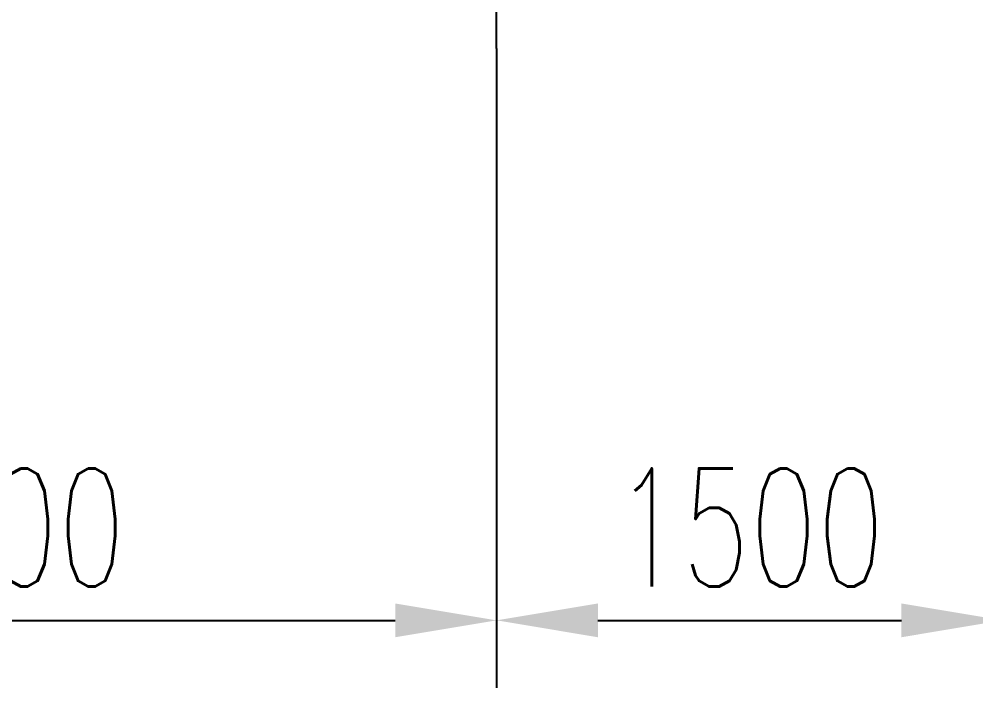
# Model space of a CAD drawing. Extents: x -61205 to 26665, y -81742 to 98141.
# Drawn here: x -22074 to -19238, y 62640 to 64621 of the extents above; entities that cross this region are included whole.
import ezdxf

# ---------------------------------------------------------------- set-up
doc = ezdxf.new("R2010")
doc.units = 0
doc.header["$LTSCALE"] = 1000
doc.header["$MEASUREMENT"] = 0
doc.layers.get('DEFPOINTS').update_dxf_attribs({"linetype": 'CONTINUOUS'})
doc.layers.add('08', color=1, linetype='CONTINUOUS')
doc.layers.add('09', color=3, linetype='CONTINUOUS')
doc.styles.add('intecad', font='geditxt.shx', dxfattribs={"width": 0.667, "bigfont": 'hzfs_1.shx'})
doc.dimstyles.new('INTE$0', dxfattribs={"dimscale": 100, "dimtxt": 3.5, "dimasz": 3, "dimexe": 2, "dimexo": 0, "dimgap": 1, "dimtad": 1, "dimdsep": 46, "dimtxsty": 'intecad', "dimcen": 0, "dimclrd": 7, "dimclre": 7, "dimclrt": 6, "dimadec": 0, "dimazin": 2, "dimtp": 0.1, "dimtm": 0.1, "dimtfac": 0.71, "dimtix": 1, "dimtmove": 0, "dimatfit": 3, "dimfxl": 1, "dimlwd": -1, "dimlwe": -1, "dimarcsym": 0})

# ---------------------------------------------------------------- blocks, each defined once
blk = doc.blocks.new('*D230')
at = {"layer": '09', "color": 7, "transparency": 16777216}
for p, q in [((-20658.6, 64533.9), (-20658.6, 62639.8)), ((-19159, 64127.7), (-19159, 62639.8)), ((-20358.6, 62839.8), (-19459, 62839.8))]:
    blk.add_line(p, q, dxfattribs=at)
for points in [[(-20358.6, 62889.8), (-20358.6, 62789.8), (-20658.6, 62839.8)], [(-19459, 62889.8), (-19459, 62789.8), (-19159, 62839.8)]]:
    blk.add_solid(points, dxfattribs=at)
at = {"layer": 'DEFPOINTS', "color": 0, "transparency": 16777216}
for p in [(-20658.6, 64533.9, 0), (-19159, 64127.7, 0), (-19159, 62839.8)]:
    blk.add_point(p, dxfattribs=at)
at = {"layer": '09', "color": 6, "transparency": 16777216, "insert": (-19908.8, 63114.8), "char_height": 350, "attachment_point": 5, "style": 'intecad'}
blk.add_mtext('1500', dxfattribs=at)
blk = doc.blocks.new('*D232')
at = {"layer": '09', "color": 7, "transparency": 16777216}
for p, q in [((-23659, 64127.7), (-23659, 62639.8)), ((-20659, 64127.7), (-20659, 62639.8)), ((-23359, 62839.8), (-20959, 62839.8))]:
    blk.add_line(p, q, dxfattribs=at)
for points in [[(-23359, 62889.8), (-23359, 62789.8), (-23659, 62839.8)], [(-20959, 62889.8), (-20959, 62789.8), (-20659, 62839.8)]]:
    blk.add_solid(points, dxfattribs=at)
at = {"layer": 'DEFPOINTS', "color": 0, "transparency": 16777216}
for p in [(-23659, 64127.7, 0), (-20659, 64127.7, 0), (-20659, 62839.8)]:
    blk.add_point(p, dxfattribs=at)
at = {"layer": '09', "color": 6, "transparency": 16777216, "insert": (-22159, 63114.8), "char_height": 350, "attachment_point": 5, "style": 'intecad'}
blk.add_mtext('3000', dxfattribs=at)

msp = doc.modelspace()

# ---------------------------------------------------------------- linework, layer by layer
at = {"layer": '08', "color": 7}
msp.add_line((-20658.324, 64380.795, -0.001), (-20658.954, 64686.921, 0.015), dxfattribs=at)

# ---------------------------------------------------------------- dimensions: what is measured, and where the dimension line sits
at = {"layer": '09'}
for base, p1, p2, override, picture, middle in [((-19158.954, 62839.822, -0.001), (-20658.639, 64533.858, 0.007), (-19158.954, 64127.665), {"dimdec": 0, "dimtmove": 1}, '*D230', (-19908.797, 63114.822, -0.001)), ((-20658.954, 62839.822, -0.001), (-23658.954, 64127.665, -0.001), (-20658.954, 64127.665, -0.001), {"dimtmove": 1}, '*D232', (-22158.954, 63114.822, -0.001))]:
    dim = msp.add_linear_dim(base=base, p1=p1, p2=p2, dimstyle='INTE$0', override=override, dxfattribs=at)
    dim.commit()
    dim.dimension.update_dxf_attribs({"geometry": picture, "text_midpoint": middle})

doc.saveas('drawing.dxf')
